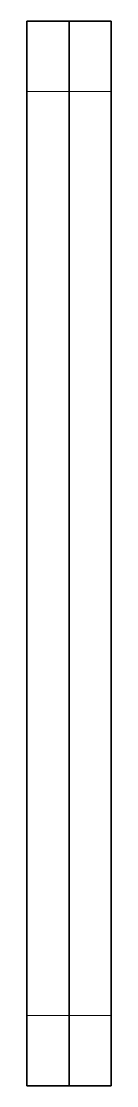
# Model space of a CAD drawing. Extents: x 321 to 837, y 218 to 648.
# Drawn here: x 321.2 to 327.2, y 289.1 to 364.8 of the extents above; entities that cross this region are included whole.
import ezdxf

# ---------------------------------------------------------------- set-up
doc = ezdxf.new("R2010")
doc.units = 0

msp = doc.modelspace()

# ---------------------------------------------------------------- linework, layer by layer
at = {"color": 7, "lineweight": 35, "ltscale": 0.075}
for p, q in [((324.22, 364.841), (321.22, 364.841)), ((324.22, 364.841), (327.22, 364.841)), ((324.22, 289.081), (321.22, 289.081)), ((324.22, 289.081), (327.22, 289.081))]:
    msp.add_line(p, q, dxfattribs=at)
at = {"color": 7, "lineweight": 35, "ltscale": 0.125}
for p, q in [((321.22, 359.841), (321.22, 364.841)), ((324.22, 359.841), (324.22, 364.841)), ((324.22, 359.841), (324.22, 364.841)), ((327.22, 359.841), (327.22, 364.841)), ((321.22, 289.081), (321.22, 294.081)), ((324.22, 289.081), (324.22, 294.081)), ((324.22, 289.081), (324.22, 294.081)), ((327.22, 289.081), (327.22, 294.081))]:
    msp.add_line(p, q, dxfattribs=at)
at = {"color": 7, "lineweight": 13, "ltscale": 0.075}
for p, q in [((324.22, 359.841), (321.22, 359.841)), ((324.22, 359.841), (327.22, 359.841)), ((324.22, 294.081), (321.22, 294.081)), ((324.22, 294.081), (327.22, 294.081))]:
    msp.add_line(p, q, dxfattribs=at)
at = {"color": 7, "lineweight": 35}
for p, q in [((321.22, 359.841), (321.22, 294.081)), ((324.22, 359.841), (324.22, 294.081)), ((324.22, 359.841), (324.22, 294.081)), ((327.22, 359.841), (327.22, 294.081))]:
    msp.add_line(p, q, dxfattribs=at)
at = {"color": 7, "lineweight": 35, "ltscale": 0.029385}
for p, q in [((321.22, 336.029), (321.22, 337.204)), ((321.22, 331.923), (321.22, 333.099)), ((321.22, 324.481), (321.22, 325.656))]:
    msp.add_line(p, q, dxfattribs=at)

doc.saveas('drawing.dxf')
